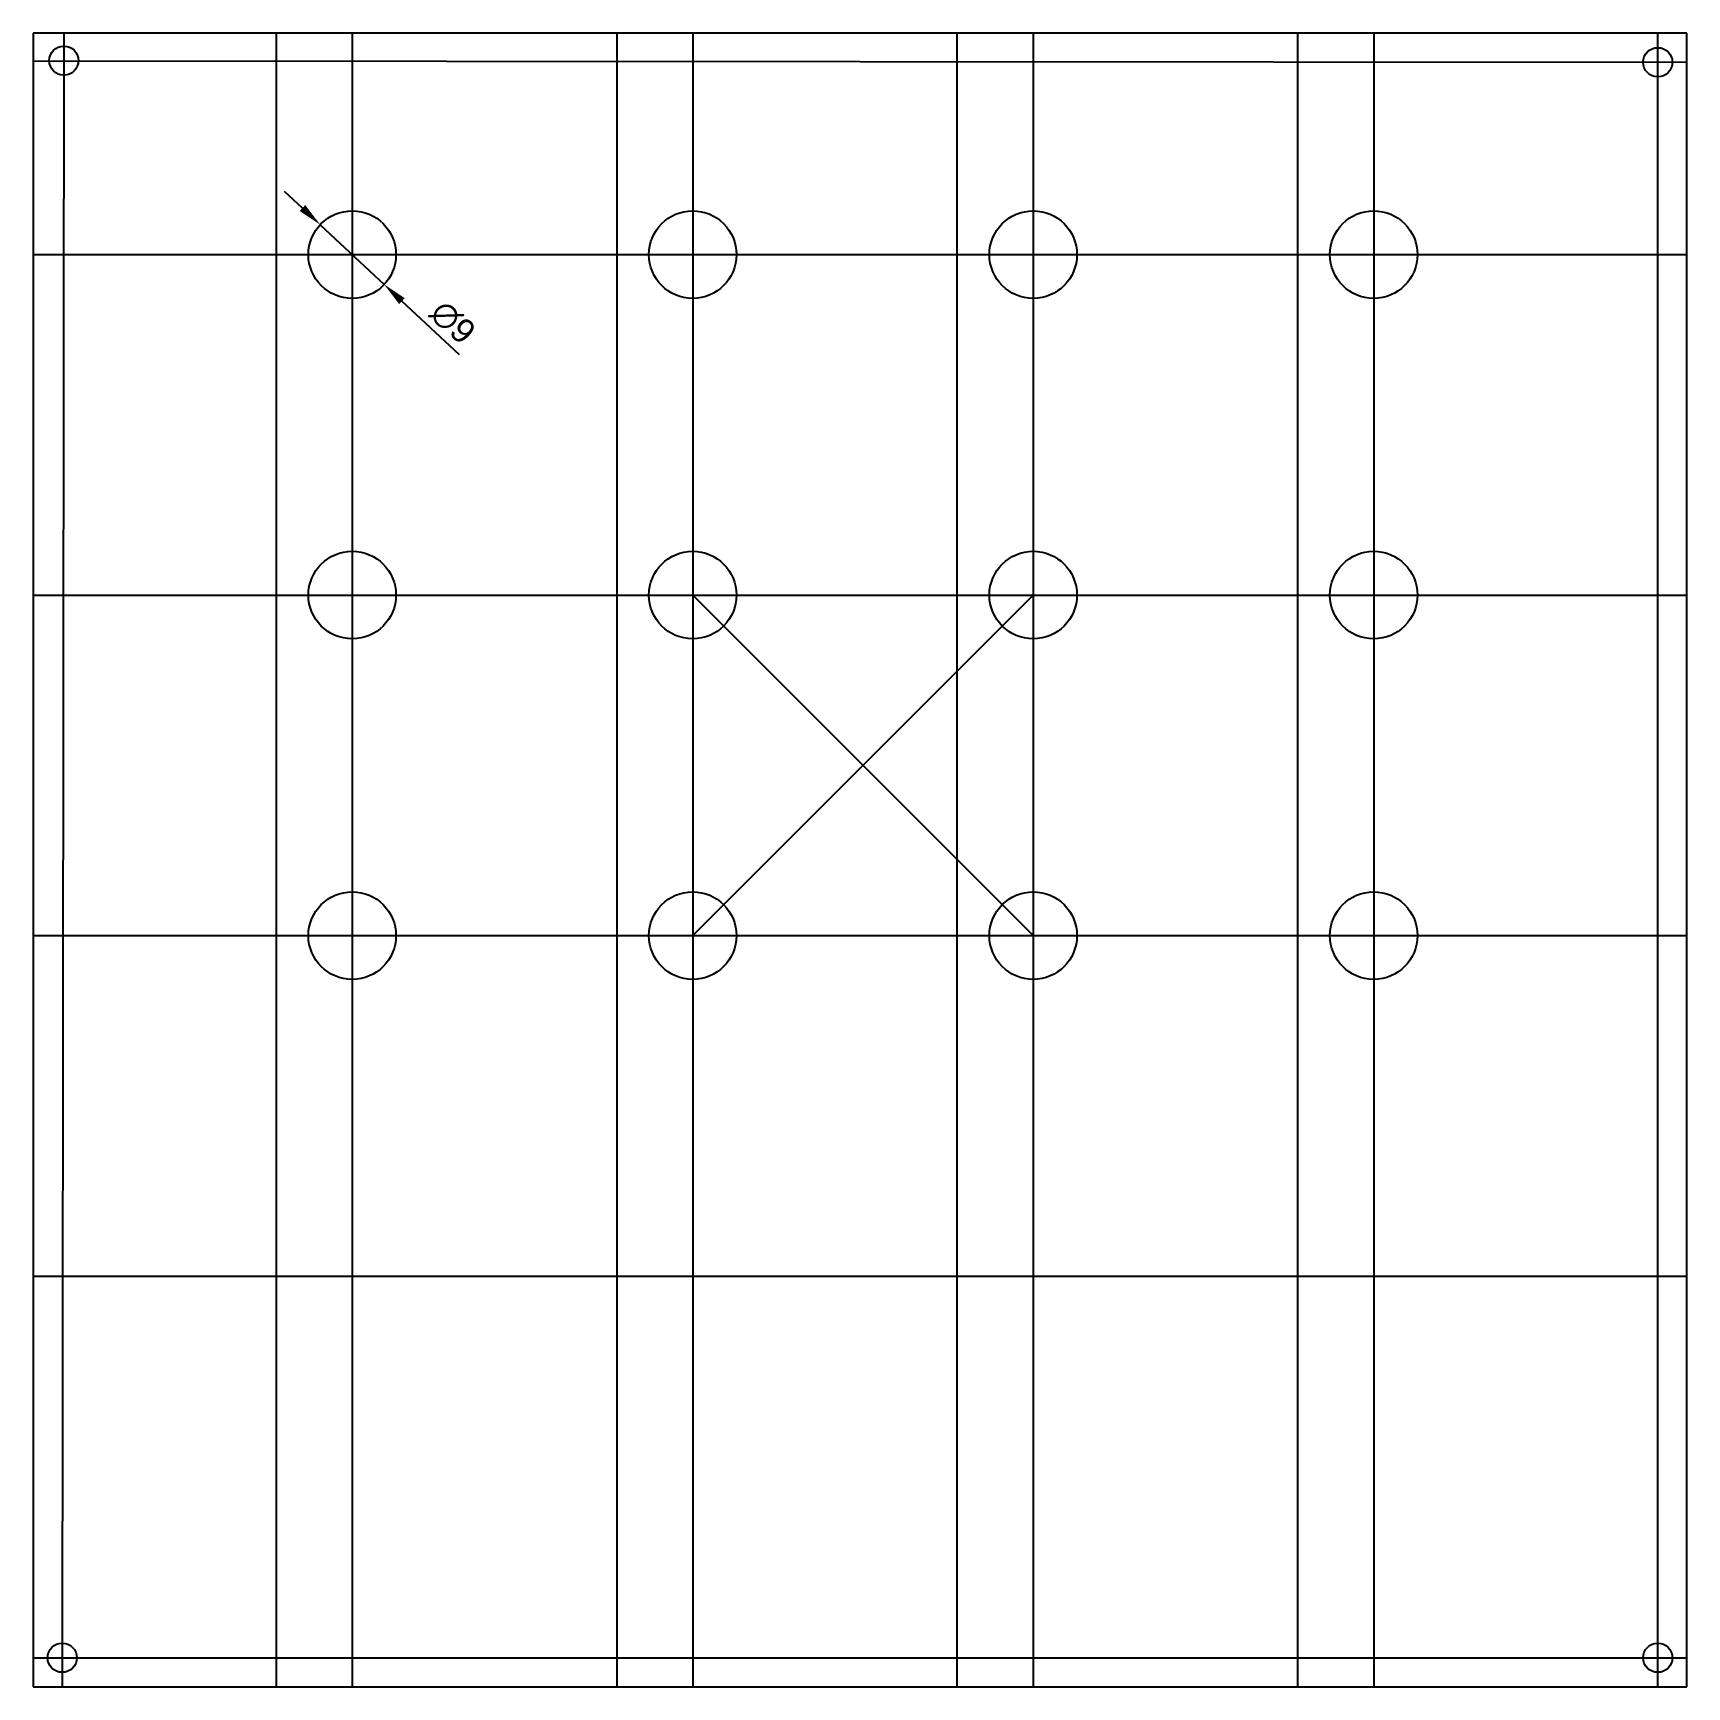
# Model space of a CAD drawing. Header units: millimetres. Extents: x 0 to 170, y 0 to 170.
import ezdxf

# ---------------------------------------------------------------- set-up
doc = ezdxf.new("R2010")
doc.units = ezdxf.units.MM
for name, color, linetype in [('Guide', 7, 'Continuous'), ('Hole', 7, 'Continuous'), ('Parts', 4, 'Continuous')]:
    doc.layers.add(name, color=color, linetype=linetype)
doc.styles.get("Standard").update_dxf_attribs({"font": 'arial.ttf'})
doc.dimstyles.new('ISO-25', dxfattribs={"dimtxt": 2.5, "dimasz": 2.5, "dimexe": 1.25, "dimexo": 0.625, "dimtad": 1, "dimtxsty": 'Standard', "dimcen": 2.5, "dimadec": 0, "dimazin": 0, "dimtfac": 1, "dimtmove": 0, "dimatfit": 3, "dimfxl": 1, "dimarcsym": 0})

# ---------------------------------------------------------------- blocks, each defined once
blk = doc.blocks.new('*U12')
at = {"layer": 'Hole'}
blk.add_circle((0, 0), 4.5, dxfattribs=at)
blk = doc.blocks.new('*U13')
at = {"layer": 'Hole', "color": 0, "linetype": 'ByBlock', "lineweight": -2, "transparency": 16777216}
for p in [(0, 70), (35, 70), (70, 70), (105, 70), (0, 35), (35, 35), (70, 35), (105, 35), (0, 0), (35, 0), (70, 0), (105, 0)]:
    blk.add_blockref('*U12', p, dxfattribs=at)
blk = doc.blocks.new('*D14')
at = {"layer": 'Defpoints', "color": 0, "transparency": 16777216}
for p in [(29.52, 150.3), (36.09, 144.16)]:
    blk.add_point(p, dxfattribs=at)
at = {"layer": 'Hole', "color": 0, "lineweight": -2, "transparency": 16777216}
for p, q in [((27.69, 152.01), (25.86, 153.72)), ((29.52, 150.3), (36.09, 144.16)), ((43.84, 136.91), (37.91, 142.45))]:
    blk.add_line(p, q, dxfattribs=at)
at = {"layer": 'Hole', "color": 0, "transparency": 16777216}
for points in [[(27.97, 152.32), (27.41, 151.71), (29.52, 150.3)], [(38.2, 142.75), (37.63, 142.14), (36.09, 144.16)]]:
    blk.add_solid(points, dxfattribs=at)
at = {"layer": 'Hole', "color": 0, "transparency": 16777216, "insert": (43.14, 140.26), "char_height": 2.5, "attachment_point": 5, "rotation": 316.9111}
blk.add_mtext('∅9', dxfattribs=at)

msp = doc.modelspace()

# ---------------------------------------------------------------- linework, layer by layer
for p, q in [((170, 170), (0, 170)), ((0, 170), (0, 0)), ((170, 0), (170, 170)), ((0, 0), (170, 0))]:
    msp.add_line(p, q)
at = {"layer": 'Guide'}
for p, q in [((25.002, 170), (25.002, 0)), ((32.802, 170), (32.802, 0)), ((60.002, 170), (60.002, 0)), ((67.802, 170), (67.802, 0)), ((95.002, 0), (95.002, 170)), ((102.802, 170), (102.802, 0)), ((130.002, 0), (130.002, 170)), ((137.802, 170), (137.802, 0)), ((0, 147.23), (170, 147.23)), ((0, 112.23), (170, 112.23)), ((0, 77.23), (170, 77.23)), ((0, 42.23), (170, 42.23))]:
    msp.add_line(p, q, dxfattribs=at)
at = {"layer": 'Hole'}
for p, q in [((3.167, 170), (3, 0)), ((167, 0), (167, 170)), ((0, 167.158), (170, 167.009)), ((0, 3), (170, 3))]:
    msp.add_line(p, q, dxfattribs=at)
for centre in [(3.167, 167.167), (167, 167), (3, 3), (167, 3)]:
    msp.add_circle(centre, 1.5, dxfattribs=at)
at = {"layer": 'Parts'}
for p, q in [((102.802, 112.23), (67.802, 77.23)), ((67.802, 112.23), (102.802, 77.23))]:
    msp.add_line(p, q, dxfattribs=at)

# ---------------------------------------------------------------- block references
at = {"layer": 'Hole'}
msp.add_blockref('*U13', (32.802, 77.23), dxfattribs=at)

# ---------------------------------------------------------------- dimensions: what is measured, and where the dimension line sits
dim = msp.add_diameter_dim_2p(p1=(29.516, 150.304), p2=(36.088, 144.156), dimstyle='ISO-25', dxfattribs=at)
dim.commit()
dim.dimension.update_dxf_attribs({"geometry": '*D14', "text_midpoint": (43.136, 140.262)})

doc.saveas('drawing.dxf')
